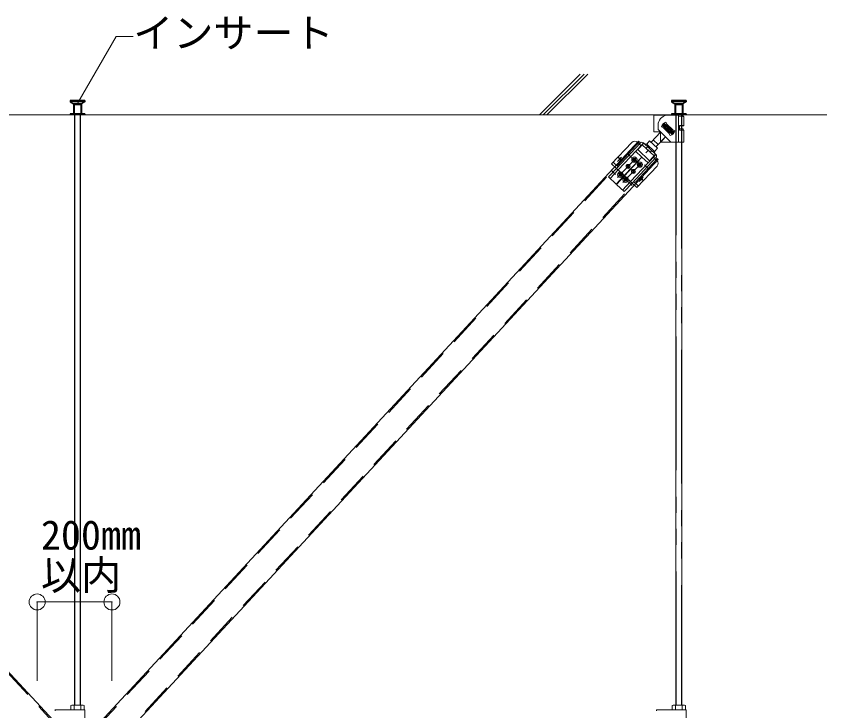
# Model space of a CAD drawing. Units: millimetres on the paper, with parts at other scales. Extents: x -195 to 195, y -140 to 138.
# Drawn here: x -154.35 to -124.02, y -27.49 to -1.48 of the extents above; entities that cross this region are included whole.
import ezdxf
from ezdxf.enums import TextEntityAlignment as Align

# ---------------------------------------------------------------- set-up
doc = ezdxf.new("R2010")
doc.units = ezdxf.units.MM
doc.header["$PDMODE"] = 32
doc.header["$PDSIZE"] = 0.6
for name, pattern in [('CHAIN1', [8, 5, -1, 1, -1]), ('DASHED1', [1.8, 1.2, -0.6]), ('DOUBLE_CHAIN1', [8.8, 5, -1, 0.6, -0.6, 0.6, -1])]:
    doc.linetypes.add(name, pattern=pattern)
for name, color, linetype, lineweight in [('7-1_吊り材', 7, 'Continuous', 18), ('7-4_ブレース・補強材', 3, 'DASHED1', 18), ('7-5_寸法', 4, 'Continuous', 9), ('7-6_文字', 3, 'Continuous', 18), ('7-9_躯体他', 4, 'Continuous', 9), ('7-B_補強金具・金具・その他', 3, 'Continuous', 18), ('7-C_ビス・アンカーボルト・強調図形', 2, 'Continuous', 25)]:
    doc.layers.add(name, color=color, linetype=linetype, lineweight=lineweight)
doc.styles.add('ＭＳ ゴシック', font='')
doc.styles.get('ＭＳ ゴシック').set_extended_font_data('MS Gothic')

msp = doc.modelspace()

# ---------------------------------------------------------------- linework, layer by layer
at = {"layer": '7-1_吊り材'}
for p, q in [((-152.167, -5.178), (-152.167, -27.274)), ((-152.167, -5.178), (-152.167, -27.274)), ((-152.153, -26.926), (-152.153, -5.178)), ((-151.956, -5.178), (-151.956, -26.926)), ((-151.942, -5.178), (-151.942, -26.926)), ((-151.942, -5.178), (-151.942, -27.274)), ((-129.667, -5.178), (-129.667, -27.274)), ((-129.442, -5.178), (-129.442, -27.274)), ((-152.267, -27.274), (-152.3, -27.293)), ((-152.3, -27.351), (-152.3, -27.293)), ((-152.267, -27.274), (-151.842, -27.274)), ((-152.177, -27.351), (-152.177, -27.293)), ((-151.932, -27.351), (-151.932, -27.293)), ((-151.842, -27.274), (-151.81, -27.293)), ((-151.81, -27.351), (-151.81, -27.293)), ((-129.767, -27.274), (-129.8, -27.293)), ((-129.8, -27.351), (-129.8, -27.293)), ((-129.767, -27.274), (-129.342, -27.274)), ((-129.677, -27.351), (-129.677, -27.293)), ((-129.432, -27.351), (-129.432, -27.293)), ((-129.342, -27.274), (-129.31, -27.293)), ((-129.31, -27.351), (-129.31, -27.293)), ((-152.3, -27.449), (-152.3, -27.351)), ((-152.177, -27.449), (-152.177, -27.351)), ((-151.932, -27.449), (-151.932, -27.351)), ((-151.81, -27.449), (-151.81, -27.351)), ((-129.8, -27.449), (-129.8, -27.351)), ((-129.677, -27.449), (-129.677, -27.351)), ((-129.432, -27.449), (-129.432, -27.351)), ((-129.31, -27.449), (-129.31, -27.351))]:
    msp.add_line(p, q, dxfattribs=at)
at = {"layer": '7-1_吊り材', "linetype": 'DOUBLE_CHAIN1'}
for p, q in [((-152.153, -27.274), (-152.153, -5.178)), ((-151.956, -5.178), (-151.956, -27.274)), ((-129.653, -27.274), (-129.653, -5.178)), ((-129.456, -5.178), (-129.456, -27.274))]:
    msp.add_line(p, q, dxfattribs=at)
at = {"layer": '7-1_吊り材'}
for centre, radius, start, end in [((-152.22, -27.443), 0.17, 96.3429, 118.0413), ((-152.243, -27.396), 0.122, 57.5712, 88.0446), ((-152.055, -27.679), 0.405, 72.412, 107.588), ((-151.867, -27.396), 0.122, 91.9554, 122.4288), ((-151.89, -27.443), 0.17, 61.9587, 83.6571), ((-129.72, -27.443), 0.17, 96.3429, 118.0413), ((-129.743, -27.396), 0.122, 57.5712, 88.0446), ((-129.555, -27.679), 0.405, 72.412, 107.588), ((-129.367, -27.396), 0.122, 91.9554, 122.4288), ((-129.39, -27.443), 0.17, 61.9587, 83.6571)]:
    msp.add_arc(centre, radius, start, end, dxfattribs=at)
at = {"layer": '7-4_ブレース・補強材'}
for p, q in [((-173.075, -6.187), (-152.998, -27.869)), ((-131.034, -6.187), (-151.321, -28.096)), ((-130.363, -6.817), (-150.646, -28.721))]:
    msp.add_line(p, q, dxfattribs=at)
at = {"layer": '7-5_寸法', "color": 3, "lineweight": 18}
for p, q in [((-173.046, -6.16), (-152.968, -27.842)), ((-131.063, -6.16), (-151.351, -28.069)), ((-130.333, -6.844), (-150.617, -28.748))]:
    msp.add_line(p, q, dxfattribs=at)
at = {"layer": '7-5_寸法'}
for p, q in [((-153.565, -23.412), (-153.565, -26.369)), ((-153.565, -23.412), (-152.05, -23.412)), ((-152.05, -23.412), (-150.766, -23.412)), ((-150.766, -23.412), (-150.766, -26.369))]:
    msp.add_line(p, q, dxfattribs=at)
at = {"layer": '7-5_寸法', "color": 7}
for p in [(-153.565, -23.412), (-150.766, -23.412)]:
    msp.add_point(p, dxfattribs=at)
at = {"layer": '7-6_文字', "color": 7}
for p, q in [((-152.049, -4.729), (-150.611, -2.237)), ((-150.611, -2.237), (-149.97, -2.237))]:
    msp.add_line(p, q, dxfattribs=at)
at = {"layer": '7-6_文字'}
for p, q in [((-130.492, -5.81), (-130.492, -5.186)), ((-129.954, -5.186), (-130.492, -5.186)), ((-129.985, -5.534), (-130.034, -5.448)), ((-129.567, -5.186), (-129.954, -5.186)), ((-129.567, -5.178), (-129.667, -5.178)), ((-129.567, -5.178), (-129.476, -5.178)), ((-129.567, -6.154), (-129.567, -5.227)), ((-129.476, -5.178), (-129.426, -5.178)), ((-129.442, -5.241), (-129.442, -5.241)), ((-129.387, -5.186), (-129.387, -5.232)), ((-129.362, -5.236), (-129.362, -5.581)), ((-130.492, -5.574), (-130.484, -5.574)), ((-130.492, -5.81), (-130.492, -5.599)), ((-130.33, -5.723), (-130.33, -5.561)), ((-130.33, -5.723), (-129.852, -6.201)), ((-130.119, -5.669), (-130.205, -5.619)), ((-130.102, -5.486), (-130.178, -5.568)), ((-130.143, -5.567), (-130.178, -5.568)), ((-130.178, -5.568), (-129.808, -5.911)), ((-130.1, -5.521), (-130.143, -5.567)), ((-130.143, -5.567), (-129.809, -5.876)), ((-130.119, -5.669), (-129.925, -5.863)), ((-129.98, -5.545), (-130.112, -5.682)), ((-130.046, -5.614), (-130.109, -5.556)), ((-129.731, -5.829), (-130.102, -5.486)), ((-130.1, -5.521), (-130.102, -5.486)), ((-129.766, -5.83), (-130.1, -5.521)), ((-129.955, -5.699), (-130, -5.656)), ((-129.955, -5.699), (-129.997, -5.745)), ((-129.985, -5.534), (-129.79, -5.729)), ((-129.955, -5.699), (-129.912, -5.653)), ((-129.955, -5.699), (-129.909, -5.741)), ((-129.8, -5.713), (-129.926, -5.855)), ((-129.79, -5.729), (-129.704, -5.778)), ((-129.529, -5.572), (-129.531, -5.748)), ((-129.387, -5.701), (-129.387, -5.752)), ((-129.362, -5.756), (-129.362, -6.193)), ((-130.236, -5.819), (-130.593, -6.204)), ((-130.492, -5.81), (-130.242, -5.81)), ((-130.057, -5.993), (-130.409, -6.374)), ((-130.29, -5.81), (-130.265, -5.787)), ((-130.242, -5.81), (-130.242, -6.201)), ((-130.229, -6.201), (-130.05, -6.003)), ((-129.925, -5.863), (-129.875, -5.949)), ((-129.863, -5.784), (-129.8, -5.841)), ((-129.809, -5.876), (-129.766, -5.83)), ((-129.809, -5.876), (-129.808, -5.911)), ((-129.808, -5.911), (-129.731, -5.829)), ((-129.766, -5.83), (-129.731, -5.829)), ((-131.315, -6.208), (-132.067, -7.01)), ((-130.99, -6.228), (-131.884, -7.182)), ((-130.931, -6.283), (-131.826, -7.237)), ((-131.103, -6.201), (-131.029, -6.27)), ((-130.868, -6.233), (-131.093, -6.474)), ((-131.063, -6.16), (-130.99, -6.228)), ((-130.931, -6.283), (-130.922, -6.292)), ((-130.877, -6.225), (-130.412, -6.661)), ((-130.464, -6.543), (-130.756, -6.27)), ((-130.325, -6.282), (-130.508, -6.112)), ((-129.567, -6.201), (-130.242, -6.201)), ((-129.567, -6.201), (-129.567, -6.154)), ((-131.172, -6.54), (-130.944, -6.754)), ((-131.093, -6.474), (-130.646, -6.893)), ((-130.681, -6.483), (-130.79, -6.601)), ((-130.421, -6.652), (-130.646, -6.893)), ((-130.463, -6.542), (-130.354, -6.425)), ((-131.598, -7.451), (-130.944, -6.754)), ((-131.589, -7.459), (-130.935, -6.763)), ((-130.466, -6.719), (-131.361, -7.673)), ((-130.408, -6.774), (-131.302, -7.728)), ((-131.24, -6.839), (-131.273, -6.84)), ((-131.273, -6.84), (-131.272, -6.865)), ((-131.239, -6.864), (-131.272, -6.865)), ((-131.204, -6.792), (-131.229, -6.793)), ((-131.229, -6.793), (-131.228, -6.826)), ((-131.226, -6.876), (-131.225, -6.908)), ((-131.2, -6.907), (-131.225, -6.908)), ((-131.204, -6.792), (-131.203, -6.825)), ((-131.201, -6.875), (-131.2, -6.907)), ((-131.158, -6.836), (-131.19, -6.837)), ((-131.157, -6.861), (-131.189, -6.862)), ((-131.158, -6.836), (-131.157, -6.861)), ((-130.707, -6.976), (-130.935, -6.763)), ((-130.497, -6.752), (-130.506, -6.761)), ((-130.466, -6.719), (-130.475, -6.711)), ((-130.439, -6.807), (-130.447, -6.816)), ((-130.373, -6.885), (-130.447, -6.816)), ((-130.408, -6.774), (-130.333, -6.844)), ((-131.884, -7.182), (-132.183, -7.501)), ((-131.884, -7.182), (-132.067, -7.01)), ((-131.454, -7.106), (-131.5, -7.155)), ((-131.405, -7.152), (-131.478, -7.131)), ((-131.454, -7.106), (-131.468, -7.04)), ((-131.42, -7.075), (-131.459, -7.082)), ((-131.454, -7.106), (-131.403, -7.061)), ((-131.454, -7.106), (-131.405, -7.152)), ((-131.253, -7.294), (-131.268, -7.228)), ((-131.219, -7.263), (-131.259, -7.27)), ((-131.253, -7.294), (-131.203, -7.249)), ((-130.367, -7.097), (-131.119, -7.9)), ((-131.039, -7.027), (-131.072, -7.028)), ((-131.072, -7.028), (-131.071, -7.053)), ((-131.039, -7.052), (-131.071, -7.053)), ((-131.028, -6.981), (-131.027, -7.014)), ((-131.003, -6.981), (-131.028, -6.981)), ((-131.026, -7.064), (-131.025, -7.096)), ((-131, -7.095), (-131.025, -7.096)), ((-131.003, -6.981), (-131.002, -7.013)), ((-131.001, -7.063), (-131, -7.095)), ((-130.957, -7.024), (-130.989, -7.025)), ((-130.956, -7.049), (-130.989, -7.05)), ((-130.957, -7.024), (-130.956, -7.049)), ((-132.183, -7.501), (-131.897, -7.77)), ((-131.598, -7.451), (-131.897, -7.77)), ((-131.589, -7.459), (-131.888, -7.778)), ((-131.77, -7.404), (-131.803, -7.405)), ((-131.803, -7.405), (-131.802, -7.43)), ((-131.769, -7.429), (-131.802, -7.43)), ((-131.734, -7.358), (-131.759, -7.359)), ((-131.759, -7.359), (-131.758, -7.391)), ((-131.756, -7.441), (-131.755, -7.474)), ((-131.73, -7.473), (-131.755, -7.474)), ((-131.734, -7.358), (-131.733, -7.39)), ((-131.731, -7.44), (-131.73, -7.473)), ((-131.688, -7.401), (-131.72, -7.402)), ((-131.687, -7.426), (-131.719, -7.427)), ((-131.688, -7.401), (-131.687, -7.426)), ((-131.589, -7.459), (-131.598, -7.451)), ((-131.534, -7.546), (-131.558, -7.547)), ((-131.558, -7.547), (-131.557, -7.579)), ((-131.534, -7.546), (-131.532, -7.578)), ((-131.253, -7.294), (-131.3, -7.343)), ((-131.204, -7.34), (-131.277, -7.319)), ((-131.253, -7.294), (-131.204, -7.34)), ((-131.601, -8.047), (-131.888, -7.778)), ((-131.569, -7.592), (-131.602, -7.593)), ((-131.602, -7.593), (-131.601, -7.618)), ((-131.569, -7.617), (-131.601, -7.618)), ((-131.302, -7.728), (-131.601, -8.047)), ((-131.556, -7.629), (-131.555, -7.662)), ((-131.53, -7.661), (-131.555, -7.662)), ((-131.531, -7.628), (-131.53, -7.661)), ((-131.487, -7.589), (-131.52, -7.59)), ((-131.486, -7.614), (-131.519, -7.615)), ((-131.487, -7.589), (-131.486, -7.614)), ((-131.119, -7.9), (-131.302, -7.728))]:
    msp.add_line(p, q, dxfattribs=at)
at = {"layer": '7-6_文字', "linetype": 'DASHED1'}
for p, q in [((-129.667, -5.178), (-129.667, -5.803)), ((-129.442, -5.178), (-129.442, -5.803)), ((-129.442, -5.192), (-129.442, -5.554)), ((-130.004, -5.577), (-130.08, -5.659)), ((-129.988, -5.591), (-130.064, -5.674)), ((-129.845, -5.724), (-129.921, -5.806)), ((-129.829, -5.738), (-129.905, -5.821)), ((-129.442, -5.707), (-129.442, -6.199)), ((-131.029, -6.27), (-130.971, -6.325)), ((-130.931, -6.283), (-130.877, -6.225)), ((-130.475, -6.711), (-130.922, -6.292)), ((-130.3, -6.153), (-130.3, -6.153)), ((-130.722, -6.37), (-130.776, -6.428)), ((-130.567, -6.515), (-130.621, -6.574)), ((-130.466, -6.719), (-130.412, -6.661)), ((-131.829, -7.124), (-132.013, -6.952)), ((-130.447, -6.816), (-130.506, -6.761)), ((-131.826, -7.237), (-132.125, -7.556)), ((-131.598, -7.451), (-131.884, -7.182)), ((-131.302, -7.728), (-131.589, -7.459)), ((-131.534, -7.401), (-131.543, -7.392)), ((-131.361, -7.673), (-131.66, -7.992)), ((-131.064, -7.841), (-131.248, -7.669))]:
    msp.add_line(p, q, dxfattribs=at)
at = {"layer": '7-6_文字', "linetype": 'CHAIN1'}
for p, q in [((-131.32, -6.769), (-131.465, -6.633)), ((-131.139, -6.77), (-131.846, -7.524)), ((-131.696, -6.761), (-131.845, -6.92)), ((-131.698, -6.877), (-131.809, -6.773)), ((-130.939, -6.958), (-131.646, -7.712)), ((-131.142, -6.918), (-131.282, -6.787)), ((-130.945, -7.103), (-131.091, -6.966)), ((-131.918, -7.407), (-132.063, -7.271)), ((-131.382, -7.174), (-131.521, -7.042)), ((-131.184, -7.358), (-131.33, -7.221)), ((-130.698, -7.18), (-130.841, -7.047)), ((-131.812, -7.353), (-131.662, -7.493)), ((-131.475, -7.668), (-131.621, -7.532)), ((-130.893, -7.513), (-131.043, -7.672)), ((-130.893, -7.632), (-131.01, -7.522)), ((-131.297, -7.819), (-131.439, -7.685))]:
    msp.add_line(p, q, dxfattribs=at)
at = {"layer": '7-6_文字'}
for points in [[(-129.567, -5.227), (-129.567, -5.186), (-129.567, -5.178)], [(-129.567, -5.227), (-129.531, -5.227), (-129.497, -5.228), (-129.464, -5.228), (-129.435, -5.229), (-129.41, -5.23), (-129.389, -5.232), (-129.374, -5.233), (-129.365, -5.235), (-129.362, -5.236)], [(-129.442, -5.192), (-129.455, -5.184), (-129.464, -5.179)], [(-130.484, -5.574), (-130.484, -5.599), (-130.492, -5.599)], [(-129.53, -5.748), (-129.496, -5.748), (-129.463, -5.749), (-129.434, -5.75), (-129.409, -5.751), (-129.389, -5.752), (-129.374, -5.753), (-129.365, -5.755), (-129.362, -5.756)], [(-129.529, -5.573), (-129.495, -5.573), (-129.462, -5.574), (-129.433, -5.575), (-129.408, -5.576), (-129.388, -5.577), (-129.373, -5.578), (-129.365, -5.58), (-129.362, -5.581), (-129.366, -5.583), (-129.375, -5.584), (-129.391, -5.586), (-129.411, -5.587), (-129.437, -5.588), (-129.467, -5.589), (-129.499, -5.59), (-129.529, -5.59)], [(-129.529, -5.576), (-129.509, -5.576), (-129.491, -5.577), (-129.475, -5.578), (-129.461, -5.578), (-129.451, -5.579), (-129.445, -5.58), (-129.442, -5.581), (-129.443, -5.582), (-129.448, -5.583), (-129.456, -5.584), (-129.468, -5.585), (-129.483, -5.585), (-129.5, -5.586), (-129.519, -5.586), (-129.529, -5.586)], [(-129.442, -5.707), (-129.455, -5.699), (-129.464, -5.694)], [(-130.463, -6.542), (-130.757, -6.27), (-130.648, -6.153), (-130.354, -6.425)]]:
    msp.add_lwpolyline(points, dxfattribs=at)
at = {"layer": '7-6_文字', "linetype": 'DOUBLE_CHAIN1'}
msp.add_lwpolyline([(-129.567, -6.201), (-129.531, -6.2), (-129.497, -6.2), (-129.465, -6.199), (-129.435, -6.199), (-129.41, -6.197), (-129.389, -6.196), (-129.374, -6.195), (-129.362, -6.193)], dxfattribs=at)
at = {"layer": '7-6_文字'}
for centre, radius in [((-131.755, -6.823), 0.0375), ((-131.215, -6.85), 0.1), ((-131.215, -6.85), 0.0562), ((-131.014, -7.038), 0.1), ((-131.454, -7.106), 0.075), ((-131.454, -7.106), 0.075), ((-131.454, -7.106), 0.0675), ((-131.253, -7.294), 0.075), ((-131.253, -7.294), 0.075), ((-131.253, -7.294), 0.0675), ((-131.014, -7.038), 0.0562), ((-131.745, -7.416), 0.1), ((-131.745, -7.416), 0.0562), ((-131.544, -7.604), 0.1), ((-131.544, -7.604), 0.0562), ((-130.952, -7.576), 0.0375)]:
    msp.add_circle(centre, radius, dxfattribs=at)
for centre, radius, start, end in [((-129.955, -5.561), 0.375, 90, 169.4528), ((-129.955, -5.699), 0.263, 107.6261, 162.3733), ((-129.521, -6.199), 1.022, 82.446, 87.4412), ((-129.955, -5.561), 0.375, 169.4528, 180), ((-129.5, -6.465), 0.772, 81.6017, 92.2435), ((-129.955, -5.699), 0.263, 287.6262, 342.3742), ((-131.206, -6.311), 0.15, 46.8457, 136.8457), ((-130.931, -6.283), 0.08, 46.8457, 136.8457), ((-130.773, -6.288), 0.025, 46.9299, 226.9298), ((-130.481, -6.561), 0.025, 226.9298, 46.9299), ((-130.466, -6.719), 0.08, 316.8457, 46.8457), ((-131.24, -6.826), 0.0125, 271.9298, 1.9299), ((-131.239, -6.876), 0.0125, 1.9299, 91.9299), ((-131.19, -6.824), 0.0125, 181.9298, 271.9299), ((-131.189, -6.874), 0.0125, 91.9299, 181.9298), ((-130.476, -6.994), 0.15, 316.8457, 46.8457), ((-131.04, -7.014), 0.0125, 271.9298, 1.9299), ((-131.038, -7.064), 0.0125, 1.9299, 91.9299), ((-130.99, -7.013), 0.0125, 181.9298, 271.9299), ((-130.988, -7.063), 0.0125, 91.9299, 181.9298), ((-131.771, -7.392), 0.0125, 271.9298, 1.9299), ((-131.769, -7.442), 0.0125, 1.9299, 91.9299), ((-131.721, -7.39), 0.0125, 181.9298, 271.9299), ((-131.719, -7.44), 0.0125, 91.9299, 181.9298), ((-131.57, -7.58), 0.0125, 271.9298, 1.9299), ((-131.52, -7.578), 0.0125, 181.9298, 271.9299), ((-131.568, -7.63), 0.0125, 1.9299, 91.9299), ((-131.518, -7.628), 0.0125, 91.9299, 181.9298)]:
    msp.add_arc(centre, radius, start, end, dxfattribs=at)
at = {"layer": '7-9_躯体他'}
for p, q in [((-133.243, -3.648), (-134.773, -5.178)), ((-133.1, -3.647), (-134.632, -5.178)), ((-132.959, -3.647), (-134.49, -5.178)), ((-181.53, -5.178), (-124.017, -5.178))]:
    msp.add_line(p, q, dxfattribs=at)
at = {"layer": '7-B_補強金具・金具・その他'}
for p, q in [((-152.892, -27.442), (-152.892, -27.482)), ((-152.892, -27.449), (-151.779, -27.449)), ((-151.779, -28.385), (-151.779, -27.449)), ((-130.392, -27.449), (-130.392, -27.489)), ((-130.392, -27.449), (-129.279, -27.449)), ((-129.279, -28.385), (-129.279, -27.449))]:
    msp.add_line(p, q, dxfattribs=at)
at = {"layer": '7-C_ビス・アンカーボルト・強調図形', "linetype": 'DASHED1'}
for p, q in [((-151.781, -4.641), (-152.331, -4.641)), ((-152.331, -4.641), (-152.331, -4.691)), ((-151.781, -4.691), (-152.331, -4.691)), ((-152.331, -4.691), (-152.206, -4.766)), ((-151.906, -4.766), (-152.206, -4.766)), ((-152.206, -4.766), (-152.206, -5.141)), ((-152.181, -4.803), (-152.168, -4.803)), ((-152.181, -4.803), (-152.181, -5.178)), ((-151.931, -4.803), (-152.168, -4.803)), ((-151.931, -4.803), (-151.931, -5.178)), ((-151.781, -4.691), (-151.906, -4.766)), ((-151.906, -4.766), (-151.906, -5.141)), ((-151.781, -4.641), (-151.781, -4.691)), ((-129.281, -4.641), (-129.831, -4.641)), ((-129.831, -4.641), (-129.831, -4.691)), ((-129.281, -4.691), (-129.831, -4.691)), ((-129.831, -4.691), (-129.706, -4.766)), ((-129.406, -4.766), (-129.706, -4.766)), ((-129.706, -4.766), (-129.706, -5.141)), ((-129.681, -4.803), (-129.668, -4.803)), ((-129.681, -4.803), (-129.681, -5.178)), ((-129.431, -4.803), (-129.668, -4.803)), ((-129.431, -4.803), (-129.431, -5.178)), ((-129.281, -4.691), (-129.406, -4.766)), ((-129.406, -4.766), (-129.406, -5.141)), ((-129.281, -4.641), (-129.281, -4.691)), ((-151.781, -5.141), (-152.331, -5.141)), ((-152.331, -5.141), (-152.331, -5.178)), ((-151.781, -5.141), (-151.781, -5.178)), ((-129.281, -5.141), (-129.831, -5.141)), ((-129.831, -5.141), (-129.831, -5.178)), ((-129.281, -5.141), (-129.281, -5.178)), ((-151.781, -5.178), (-152.331, -5.178)), ((-151.881, -5.178), (-152.231, -5.178))]:
    msp.add_line(p, q, dxfattribs=at)

# ---------------------------------------------------------------- texts
at = {"layer": '7-5_寸法', "style": 'ＭＳ ゴシック'}
for s, p in [('200mm', (-153.423, -21.782)), ('以内', (-153.423, -23.282))]:
    msp.add_text(s, height=1.1, dxfattribs=at).set_placement(p, align=Align.BOTTOM_LEFT)
at = {"layer": '7-6_文字', "color": 7, "style": 'ＭＳ ゴシック'}
msp.add_text('インサート', height=1.1, dxfattribs=at).set_placement((-149.97, -2.987), align=Align.BOTTOM_LEFT)

doc.saveas('drawing.dxf')
